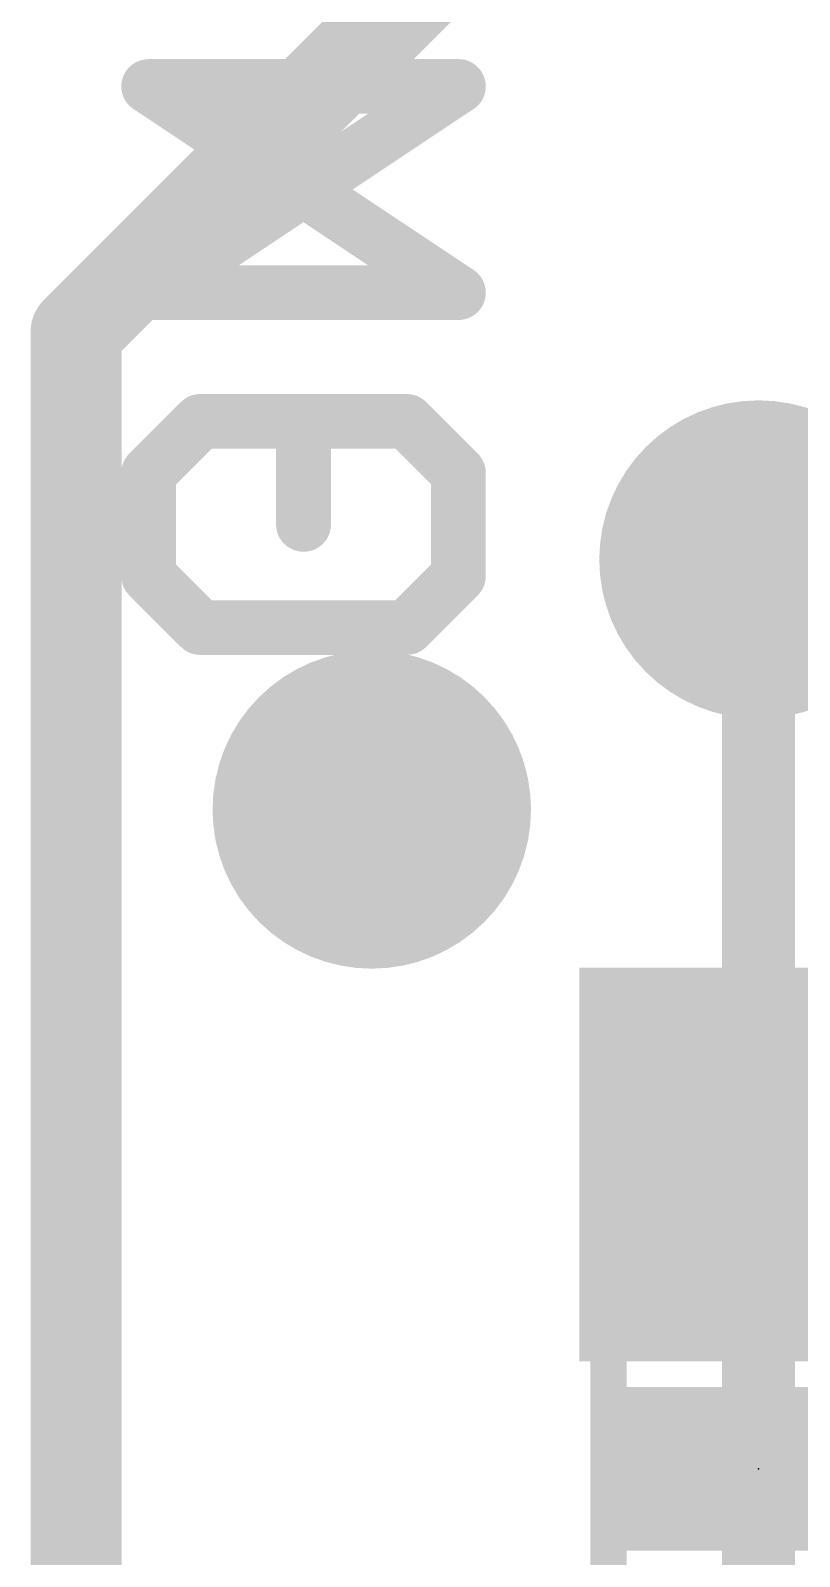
# Model space of a CAD drawing. Extents: x -33 to 74, y -18 to 36.
# Drawn here: x 10.668 to 12.814, y 27.695 to 31.958 of the extents above; entities that cross this region are included whole.
import ezdxf

# ---------------------------------------------------------------- set-up
doc = ezdxf.new("R2010")
doc.units = 0
for name, color, linetype in [('1', 12, 'CONTINUOUS'), ('16', 132, 'CONTINUOUS'), ('18', 110, 'CONTINUOUS'), ('21', 41, 'CONTINUOUS'), ('22', 40, 'CONTINUOUS'), ('23', 53, 'CONTINUOUS'), ('51', 53, 'CONTINUOUS')]:
    doc.layers.add(name, color=color, linetype=linetype)

# ---------------------------------------------------------------- blocks, each defined once
blk = doc.blocks.new('RECT')
blk.add_solid([(-0.5, -0.5), (0.5, -0.5), (-0.5, 0.5), (0.5, 0.5)])
blk = doc.blocks.new('ROUNDV')
at = {"const_width": 0.5}
blk.add_lwpolyline([(0, -0.25, 1), (0, 0.25, 1), (0, -0.25)], format="xyb", dxfattribs=at)

msp = doc.modelspace()

# ---------------------------------------------------------------- linework, layer by layer
at = {"layer": '1'}
for points, const_width in [([(13.97, 34.29), (10.795, 31.115)], 0.254), ([(12.7, 30.48), (16.51, 34.29)], 0.2032), ([(10.795, 31.115), (10.795, 26.67)], 0.254), ([(12.7, 28.79), (12.7, 30.48)], 0.2032)]:
    msp.add_lwpolyline(points, dxfattribs=dict(at, const_width=const_width))
for points, const_width in [([(10.8585, 31.115, 1), (10.7315, 31.115)], 0.127), ([(10.7501, 31.1599, 1), (10.8399, 31.0701)], 0.127), ([(12.7508, 30.48, 1), (12.6492, 30.48)], 0.1016), ([(12.6641, 30.5159, 1), (12.7359, 30.4441)], 0.1016), ([(12.6492, 28.79, 1), (12.7508, 28.79)], 0.1016)]:
    msp.add_lwpolyline(points, format="xyb", dxfattribs=dict(at, const_width=const_width))
at = {"layer": '16', "const_width": 0.2032}
msp.add_lwpolyline([(12.7, 30.48), (12.7, 22.86)], dxfattribs=at)
at = {"layer": '16', "const_width": 0.1016}
msp.add_lwpolyline([(12.7508, 30.48, 1), (12.6492, 30.48)], format="xyb", dxfattribs=at)
at = {"layer": '21', "const_width": 0.1524}
for points in [[(10.9975, 31.2252), (11.8618, 31.8014)], [(11.8618, 31.8014), (10.9975, 31.8014)], [(11.8618, 31.2252), (10.9975, 31.2252)], [(11.1415, 30.8659), (10.9975, 30.7218)], [(11.7177, 30.8659), (11.4296, 30.8659)], [(11.4296, 30.8659), (11.4296, 30.5778)], [(11.8618, 30.7218), (11.7177, 30.8659)], [(10.9975, 30.7218), (10.9975, 30.4337)], [(11.8618, 30.4337), (11.8618, 30.7218)], [(10.9975, 30.4337), (11.1415, 30.2896)], [(11.7177, 30.2896), (11.8618, 30.4337)], [(11.1415, 30.2896), (11.7177, 30.2896)]]:
    msp.add_lwpolyline(points, dxfattribs=at)
at = {"layer": '21', "const_width": 0.0762}
for points in [[(10.9975, 31.8395, 1), (10.9975, 31.7633)], [(11.8829, 31.7697, 1), (11.8407, 31.8331)], [(11.8618, 31.7633, 1), (11.8618, 31.8395)], [(10.9763, 31.2569, 1), (11.0186, 31.1935)], [(10.9975, 31.2633, 1), (10.9975, 31.1871)], [(11.8618, 31.1871, 1), (11.8618, 31.2633)], [(11.1685, 30.8389, 1), (11.1146, 30.8928)], [(11.4296, 30.904, 1), (11.4296, 30.8278)], [(11.4677, 30.8659, 1), (11.3915, 30.8659)], [(11.7447, 30.8928, 1), (11.6908, 30.8389)], [(11.7177, 30.8278, 1), (11.7177, 30.904)], [(10.9705, 30.7488, 1), (11.0244, 30.6949)], [(11.0356, 30.7218, 1), (10.9594, 30.7218)], [(11.8999, 30.7218, 1), (11.8237, 30.7218)], [(11.8349, 30.6949, 1), (11.8887, 30.7488)], [(11.3915, 30.5778, 1), (11.4677, 30.5778)], [(11.0244, 30.4606, 1), (10.9705, 30.4068)], [(11.8887, 30.4068, 1), (11.8349, 30.4606)], [(10.9594, 30.4337, 1), (11.0356, 30.4337)], [(11.8237, 30.4337, 1), (11.8999, 30.4337)], [(11.1415, 30.3277, 1), (11.1415, 30.2515)], [(11.1146, 30.2627, 1), (11.1685, 30.3166)], [(11.6908, 30.3166, 1), (11.7447, 30.2627)], [(11.7177, 30.2515, 1), (11.7177, 30.3277)]]:
    msp.add_lwpolyline(points, format="xyb", dxfattribs=at)
at = {"layer": '22', "const_width": 0.1524}
for points in [[(11.8625, 31.2252), (10.9982, 31.8014)], [(10.9982, 31.8014), (11.8625, 31.8014)], [(10.9982, 31.2252), (11.8625, 31.2252)], [(10.9982, 30.7218), (11.1423, 30.8659)], [(11.1423, 30.8659), (11.4304, 30.8659)], [(11.4304, 30.8659), (11.4304, 30.5778)], [(11.7185, 30.8659), (11.8625, 30.7218)], [(10.9982, 30.4337), (10.9982, 30.7218)], [(11.8625, 30.7218), (11.8625, 30.4337)], [(11.1423, 30.2896), (10.9982, 30.4337)], [(11.8625, 30.4337), (11.7185, 30.2896)], [(11.7185, 30.2896), (11.1423, 30.2896)]]:
    msp.add_lwpolyline(points, dxfattribs=at)
at = {"layer": '22', "const_width": 0.0762}
for points in [[(11.0193, 31.8331, 1), (10.9771, 31.7697)], [(10.9982, 31.8395, 1), (10.9982, 31.7633)], [(11.8625, 31.7633, 1), (11.8625, 31.8395)], [(10.9982, 31.2633, 1), (10.9982, 31.1871)], [(11.8414, 31.1935, 1), (11.8837, 31.2569)], [(11.8625, 31.1871, 1), (11.8625, 31.2633)], [(11.1423, 30.904, 1), (11.1423, 30.8278)], [(11.1692, 30.8389, 1), (11.1153, 30.8928)], [(11.4685, 30.8659, 1), (11.3923, 30.8659)], [(11.4304, 30.8278, 1), (11.4304, 30.904)], [(11.7454, 30.8928, 1), (11.6915, 30.8389)], [(11.0363, 30.7218, 1), (10.9601, 30.7218)], [(10.9713, 30.7488, 1), (11.0251, 30.6949)], [(11.9006, 30.7218, 1), (11.8244, 30.7218)], [(11.8356, 30.6949, 1), (11.8895, 30.7488)], [(11.3923, 30.5778, 1), (11.4685, 30.5778)], [(11.0251, 30.4606, 1), (10.9713, 30.4068)], [(11.8895, 30.4068, 1), (11.8356, 30.4606)], [(10.9601, 30.4337, 1), (11.0363, 30.4337)], [(11.8244, 30.4337, 1), (11.9006, 30.4337)], [(11.1423, 30.3277, 1), (11.1423, 30.2515)], [(11.1153, 30.2627, 1), (11.1692, 30.3166)], [(11.6915, 30.3166, 1), (11.7454, 30.2627)], [(11.7185, 30.2515, 1), (11.7185, 30.3277)]]:
    msp.add_lwpolyline(points, format="xyb", dxfattribs=at)
at = {"layer": '23'}
msp.add_point((12.7, 27.94), dxfattribs=at)
at = {"layer": '51', "const_width": 0.1016}
msp.add_lwpolyline([(12.281, 28.296), (12.281, 27.584)], dxfattribs=at)
at = {"layer": '51', "const_width": 0.0508}
msp.add_lwpolyline([(12.3064, 28.296, 1), (12.2556, 28.296)], format="xyb", dxfattribs=at)

# ---------------------------------------------------------------- block references
at = {"layer": '1', "xscale": 1.1, "rotation": 270}
msp.add_blockref('RECT', (12.7, 28.79), dxfattribs=at)
at = {"layer": '18', "xscale": 0.889, "yscale": 0.889}
for p in [(12.7, 30.48), (12.7, 30.48), (11.6205, 29.7815), (11.6205, 29.7815)]:
    msp.add_blockref('ROUNDV', p, dxfattribs=at)
at = {"layer": '21', "xscale": 0.4572, "yscale": 0.762, "rotation": 270}
msp.add_blockref('RECT', (12.7, 27.94), dxfattribs=at)
at = {"layer": '51', "xscale": 0.5001, "yscale": 0.95, "rotation": 270}
msp.add_blockref('RECT', (12.7051, 28.5282), dxfattribs=at)

doc.saveas('drawing.dxf')
